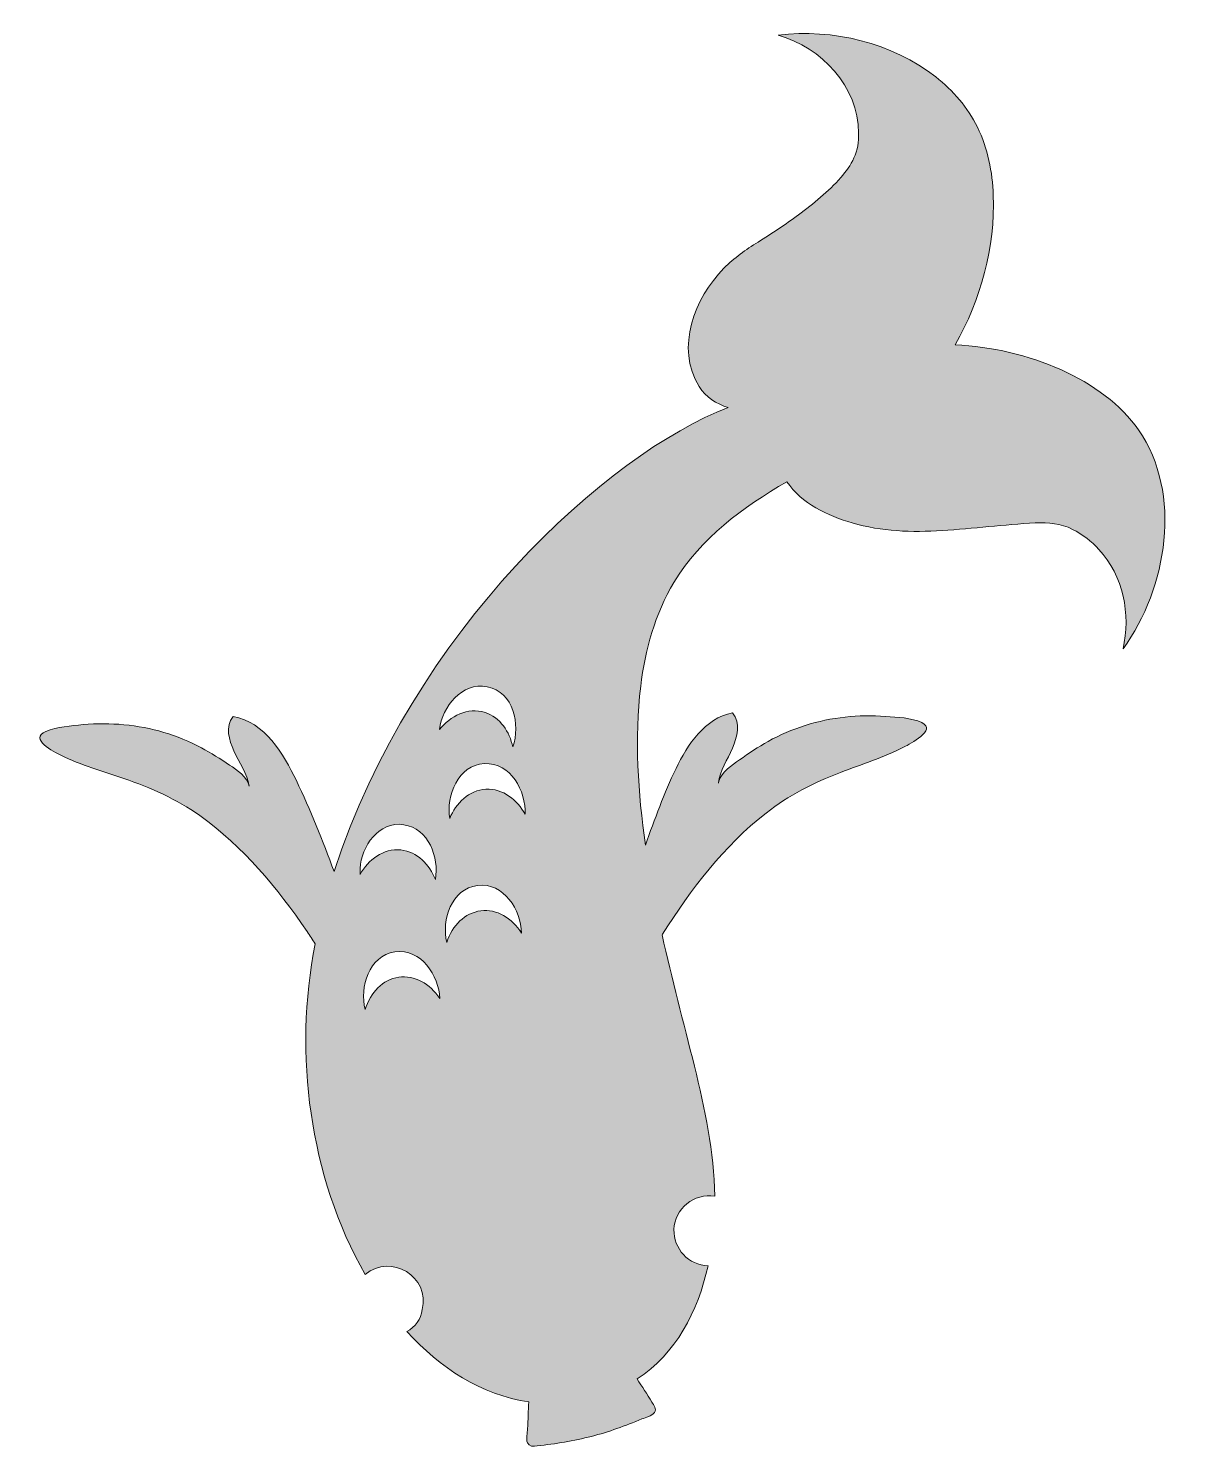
# Model space of a CAD drawing. Header units: inches. Extents: x -1 to 82, y 0 to 102.
import ezdxf

# ---------------------------------------------------------------- set-up
doc = ezdxf.new("R2010")
doc.units = ezdxf.units.IN
doc.header["$MEASUREMENT"] = 0
doc.layers.add('Layer 1', color=7, linetype='Continuous')

msp = doc.modelspace()

# ---------------------------------------------------------------- hatches: boundary and pattern name
at = {"layer": 'Layer 1', "true_color": 0x3294b2}
h = msp.add_hatch(color=135, dxfattribs=at)
h.dxf.hatch_style = 2
edge = h.paths.add_edge_path()
edge.add_spline(control_points=[(65.84, 79.22), (67.67, 82.44), (68.73, 86.25), (68.58, 89.97), (68.52, 91.65), (68.19, 93.34), (67.44, 94.86), (66.74, 96.28), (65.68, 97.5), (64.44, 98.48), (61.31, 100.94), (57.03, 101.97), (53.1, 101.48), (56.24, 100.59), (58.87, 97.81), (58.89, 94.44), (58.89, 93.82), (58.83, 93.21), (58.56, 92.65), (58.32, 92.14), (57.98, 91.68), (57.61, 91.25), (56.72, 90.23), (55.65, 89.36), (54.57, 88.56), (53.63, 87.87), (52.65, 87.22), (51.66, 86.6), (50.77, 86.05), (49.95, 85.47), (49.21, 84.72), (47.08, 82.54), (45.7, 79.04), (47.42, 76.21), (47.89, 75.43), (48.67, 74.97), (49.52, 74.7), (40.85, 71.41), (26.85, 58.72), (21.17, 41.34), (20.34, 43.54), (19.47, 45.76), (18.45, 47.88), (17.53, 49.77), (16.19, 52.11), (13.9, 52.48), (13.31, 51.75), (13.62, 50.78), (13.95, 50.02), (14.32, 49.19), (14.92, 48.37), (15.06, 47.46), (14.96, 48.14), (14.17, 48.64), (13.65, 48.99), (12.99, 49.43), (12.31, 49.86), (11.62, 50.23), (9.9, 51.16), (7.99, 51.71), (6.05, 51.89), (5.08, 51.98), (4.1, 51.99), (3.12, 51.9), (2.25, 51.82), (1.25, 51.74), (0.43, 51.4), (-0.83, 50.88), (1.02, 49.94), (1.52, 49.69), (2.96, 48.99), (4.52, 48.54), (6.04, 48.02), (8, 47.36), (9.82, 46.55), (11.51, 45.35), (14.63, 43.12), (17.08, 40.15), (19.24, 37.02), (19.43, 36.73), (19.62, 36.43), (19.8, 36.14), (19.02, 32.13), (18.92, 27.99), (19.51, 23.95), (20.1, 19.92), (21.35, 15.88), (23.41, 12.35), (25.24, 13.93), (28.09, 12.17), (27.51, 9.83), (27.42, 9.14), (26.99, 8.56), (26.4, 8.25), (28.78, 5.64), (31.77, 3.68), (35.17, 3.19), (35.14, 2.55), (35.11, 1.9), (35.08, 1.26), (35.07, 0.98), (34.95, 0.52), (35.07, 0.25), (35.18, -0.03), (35.53, -0.02), (35.78, 0.02), (37.09, 0.18), (38.4, 0.38), (39.68, 0.71), (40.92, 1.03), (42.12, 1.47), (43.31, 1.96), (43.6, 2.07), (44.01, 2.17), (44.2, 2.43), (44.4, 2.7), (44.17, 2.95), (44.02, 3.18), (43.67, 3.74), (43.32, 4.29), (42.96, 4.84), (45.74, 6.65), (47.33, 9.65), (48.06, 12.97), (46.68, 13.01), (45.56, 14.21), (45.61, 15.59), (45.67, 17.09), (47.06, 18.22), (48.54, 17.99), (48.5, 21.16), (47.84, 24.28), (47.08, 27.34), (46.3, 30.49), (45.46, 33.61), (44.76, 36.78), (44.76, 36.78), (44.79, 36.83), (44.79, 36.83), (46.84, 40.07), (49.19, 43.16), (52.24, 45.54), (53.87, 46.82), (55.65, 47.72), (57.59, 48.46), (59.12, 49.04), (60.69, 49.54), (62.16, 50.29), (62.57, 50.5), (64.55, 51.51), (63.44, 52.04), (62.68, 52.4), (61.67, 52.43), (60.84, 52.49), (59.87, 52.56), (58.89, 52.55), (57.92, 52.44), (55.98, 52.22), (54.08, 51.64), (52.38, 50.69), (51.67, 50.3), (51, 49.83), (50.33, 49.37), (49.79, 48.99), (49.04, 48.5), (48.84, 47.82), (48.83, 47.78), (48.82, 47.73), (48.81, 47.69), (48.92, 48.58), (49.47, 49.39), (49.81, 50.2), (50.14, 51), (50.45, 52.02), (49.82, 52.75), (47.82, 52.36), (46.59, 50.44), (45.76, 48.74), (44.9, 46.97), (44.22, 45.09), (43.56, 43.23), (43.02, 46.99), (42.77, 50.87), (43.22, 54.66), (43.54, 57.27), (44.25, 59.86), (45.61, 62.13), (47.53, 65.31), (50.57, 67.53), (53.73, 69.37), (54.78, 67.8), (56.68, 66.91), (58.44, 66.4), (60.54, 65.79), (62.73, 65.72), (64.9, 65.85), (67.14, 65.99), (69.36, 66.29), (71.6, 66.4), (72.56, 66.44), (73.41, 66.38), (74.28, 65.94), (75, 65.58), (75.64, 65.09), (76.18, 64.5), (77.93, 62.59), (78.48, 59.83), (77.91, 57.34), (81.1, 61.73), (82.2, 68.53), (79.03, 73.09), (76.49, 76.74), (71.05, 78.96), (65.84, 79.22)], knot_values=[0, 0, 0, 0, 1, 1, 1, 2, 2, 2, 3, 3, 3, 4, 4, 4, 5, 5, 5, 6, 6, 6, 7, 7, 7, 8, 8, 8, 9, 9, 9, 10, 10, 10, 11, 11, 11, 12, 12, 12, 13, 13, 13, 14, 14, 14, 15, 15, 15, 16, 16, 16, 17, 17, 17, 18, 18, 18, 19, 19, 19, 20, 20, 20, 21, 21, 21, 22, 22, 22, 23, 23, 23, 24, 24, 24, 25, 25, 25, 26, 26, 26, 27, 27, 27, 28, 28, 28, 29, 29, 29, 30, 30, 30, 31, 31, 31, 32, 32, 32, 33, 33, 33, 34, 34, 34, 35, 35, 35, 36, 36, 36, 37, 37, 37, 38, 38, 38, 39, 39, 39, 40, 40, 40, 41, 41, 41, 42, 42, 42, 43, 43, 43, 44, 44, 44, 45, 45, 45, 46, 46, 46, 47, 47, 47, 48, 48, 48, 49, 49, 49, 50, 50, 50, 51, 51, 51, 52, 52, 52, 53, 53, 53, 54, 54, 54, 55, 55, 55, 56, 56, 56, 57, 57, 57, 58, 58, 58, 59, 59, 59, 60, 60, 60, 61, 61, 61, 62, 62, 62, 63, 63, 63, 64, 64, 64, 65, 65, 65, 66, 66, 66, 67, 67, 67, 68, 68, 68, 69, 69, 69, 70, 70, 70, 71, 71, 71, 71], degree=3, periodic=1)
edge = h.paths.add_edge_path()
edge.add_spline(control_points=[(26.17, 44.7), (27.97, 44.44), (28.73, 42.35), (28.45, 40.76), (28.03, 41.82), (27.15, 42.76), (25.97, 42.89), (24.71, 43.02), (23.62, 42.17), (23.03, 41.12), (23.03, 41.27), (23.03, 41.41), (23.03, 41.55), (23.14, 43.15), (24.37, 44.97), (26.17, 44.7)], knot_values=[0, 0, 0, 0, 1, 1, 1, 2, 2, 2, 3, 3, 3, 4, 4, 4, 5, 5, 5, 5], degree=3, periodic=1)
edge = h.paths.add_edge_path()
edge.add_spline(control_points=[(23.4, 31.4), (22.98, 33.02), (23.66, 35.27), (25.54, 35.55), (27.43, 35.82), (28.7, 33.85), (28.77, 32.19), (28.05, 33.27), (26.95, 33.9), (25.81, 33.73), (24.67, 33.57), (23.78, 32.64), (23.4, 31.4)], knot_values=[0, 0, 0, 0, 1, 1, 1, 2, 2, 2, 3, 3, 3, 4, 4, 4, 4], degree=3, periodic=1)
edge = h.paths.add_edge_path()
edge.add_spline(control_points=[(32.18, 54.62), (34.1, 54.24), (34.57, 51.89), (34.02, 50.29), (33.79, 51.37), (33.12, 52.42), (32.02, 52.77), (30.78, 53.17), (29.52, 52.51), (28.74, 51.55), (28.95, 53.18), (30.35, 54.99), (32.18, 54.62)], knot_values=[0, 0, 0, 0, 1, 1, 1, 2, 2, 2, 3, 3, 3, 4, 4, 4, 4], degree=3, periodic=1)
edge = h.paths.add_edge_path()
edge.add_spline(control_points=[(29.27, 36.23), (28.89, 37.85), (29.59, 40.09), (31.49, 40.33), (33.38, 40.56), (34.62, 38.57), (34.65, 36.9), (33.95, 38), (32.86, 38.65), (31.72, 38.51), (30.57, 38.36), (29.67, 37.46), (29.27, 36.23)], knot_values=[0, 0, 0, 0, 1, 1, 1, 2, 2, 2, 3, 3, 3, 4, 4, 4, 4], degree=3, periodic=1)
edge = h.paths.add_edge_path()
edge.add_spline(control_points=[(32.08, 47.25), (30.86, 47.19), (29.93, 46.23), (29.48, 45.15), (29.21, 46.79), (30.07, 48.98), (31.98, 49.09), (33.89, 49.19), (34.97, 47.12), (34.9, 45.45), (34.34, 46.48), (33.31, 47.32), (32.08, 47.25)], knot_values=[0, 0, 0, 0, 1, 1, 1, 2, 2, 2, 3, 3, 3, 4, 4, 4, 4], degree=3, periodic=1)

# ---------------------------------------------------------------- linework, layer by layer
at = {"layer": 'Layer 1', "lineweight": 0}
for points, knots in [([(65.84, 79.22), (67.67, 82.44), (68.73, 86.25), (68.58, 89.97), (68.52, 91.65), (68.19, 93.34), (67.44, 94.86), (66.74, 96.28), (65.68, 97.5), (64.44, 98.48), (61.31, 100.94), (57.03, 101.97), (53.1, 101.48), (56.24, 100.59), (58.87, 97.81), (58.89, 94.44), (58.89, 93.82), (58.83, 93.21), (58.56, 92.65), (58.32, 92.14), (57.98, 91.68), (57.61, 91.25), (56.72, 90.23), (55.65, 89.36), (54.57, 88.56), (53.63, 87.87), (52.65, 87.22), (51.66, 86.6), (50.77, 86.05), (49.95, 85.47), (49.21, 84.72), (47.08, 82.54), (45.7, 79.04), (47.42, 76.21), (47.89, 75.43), (48.67, 74.97), (49.52, 74.7), (40.85, 71.41), (26.85, 58.72), (21.17, 41.34), (20.34, 43.54), (19.47, 45.76), (18.45, 47.88), (17.53, 49.77), (16.19, 52.11), (13.9, 52.48), (13.31, 51.75), (13.62, 50.78), (13.95, 50.02), (14.32, 49.19), (14.92, 48.37), (15.06, 47.46), (14.96, 48.14), (14.17, 48.64), (13.65, 48.99), (12.99, 49.43), (12.31, 49.86), (11.62, 50.23), (9.9, 51.16), (7.99, 51.71), (6.05, 51.89), (5.08, 51.98), (4.1, 51.99), (3.12, 51.9), (2.25, 51.82), (1.25, 51.74), (0.43, 51.4), (-0.83, 50.88), (1.02, 49.94), (1.52, 49.69), (2.96, 48.99), (4.52, 48.54), (6.04, 48.02), (8, 47.36), (9.82, 46.55), (11.51, 45.35), (14.63, 43.12), (17.08, 40.15), (19.24, 37.02), (19.43, 36.73), (19.62, 36.43), (19.8, 36.14), (19.02, 32.13), (18.92, 27.99), (19.51, 23.95), (20.1, 19.92), (21.35, 15.88), (23.41, 12.35), (25.24, 13.93), (28.09, 12.17), (27.51, 9.83), (27.42, 9.14), (26.99, 8.56), (26.4, 8.25), (28.78, 5.64), (31.77, 3.68), (35.17, 3.19), (35.14, 2.55), (35.11, 1.9), (35.08, 1.26), (35.07, 0.98), (34.95, 0.52), (35.07, 0.25), (35.18, -0.03), (35.53, -0.02), (35.78, 0.02), (37.09, 0.18), (38.4, 0.38), (39.68, 0.71), (40.92, 1.03), (42.12, 1.47), (43.31, 1.96), (43.6, 2.07), (44.01, 2.17), (44.2, 2.43), (44.4, 2.7), (44.17, 2.95), (44.02, 3.18), (43.67, 3.74), (43.32, 4.29), (42.96, 4.84), (45.74, 6.65), (47.33, 9.65), (48.06, 12.97), (46.68, 13.01), (45.56, 14.21), (45.61, 15.59), (45.67, 17.09), (47.06, 18.22), (48.54, 17.99), (48.5, 21.16), (47.84, 24.28), (47.08, 27.34), (46.3, 30.49), (45.46, 33.61), (44.76, 36.78), (44.76, 36.78), (44.79, 36.83), (44.79, 36.83), (46.84, 40.07), (49.19, 43.16), (52.24, 45.54), (53.87, 46.82), (55.65, 47.72), (57.59, 48.46), (59.12, 49.04), (60.69, 49.54), (62.16, 50.29), (62.57, 50.5), (64.55, 51.51), (63.44, 52.04), (62.68, 52.4), (61.67, 52.43), (60.84, 52.49), (59.87, 52.56), (58.89, 52.55), (57.92, 52.44), (55.98, 52.22), (54.08, 51.64), (52.38, 50.69), (51.67, 50.3), (51, 49.83), (50.33, 49.37), (49.79, 48.99), (49.04, 48.5), (48.84, 47.82), (48.83, 47.78), (48.82, 47.73), (48.81, 47.69), (48.92, 48.58), (49.47, 49.39), (49.81, 50.2), (50.14, 51), (50.45, 52.02), (49.82, 52.75), (47.82, 52.36), (46.59, 50.44), (45.76, 48.74), (44.9, 46.97), (44.22, 45.09), (43.56, 43.23), (43.02, 46.99), (42.77, 50.87), (43.22, 54.66), (43.54, 57.27), (44.25, 59.86), (45.61, 62.13), (47.53, 65.31), (50.57, 67.53), (53.73, 69.37), (54.78, 67.8), (56.68, 66.91), (58.44, 66.4), (60.54, 65.79), (62.73, 65.72), (64.9, 65.85), (67.14, 65.99), (69.36, 66.29), (71.6, 66.4), (72.56, 66.44), (73.41, 66.38), (74.28, 65.94), (75, 65.58), (75.64, 65.09), (76.18, 64.5), (77.93, 62.59), (78.48, 59.83), (77.91, 57.34), (81.1, 61.73), (82.2, 68.53), (79.03, 73.09), (76.49, 76.74), (71.05, 78.96), (65.84, 79.22)], [0, 0, 0, 0, 1, 1, 1, 2, 2, 2, 3, 3, 3, 4, 4, 4, 5, 5, 5, 6, 6, 6, 7, 7, 7, 8, 8, 8, 9, 9, 9, 10, 10, 10, 11, 11, 11, 12, 12, 12, 13, 13, 13, 14, 14, 14, 15, 15, 15, 16, 16, 16, 17, 17, 17, 18, 18, 18, 19, 19, 19, 20, 20, 20, 21, 21, 21, 22, 22, 22, 23, 23, 23, 24, 24, 24, 25, 25, 25, 26, 26, 26, 27, 27, 27, 28, 28, 28, 29, 29, 29, 30, 30, 30, 31, 31, 31, 32, 32, 32, 33, 33, 33, 34, 34, 34, 35, 35, 35, 36, 36, 36, 37, 37, 37, 38, 38, 38, 39, 39, 39, 40, 40, 40, 41, 41, 41, 42, 42, 42, 43, 43, 43, 44, 44, 44, 45, 45, 45, 46, 46, 46, 47, 47, 47, 48, 48, 48, 49, 49, 49, 50, 50, 50, 51, 51, 51, 52, 52, 52, 53, 53, 53, 54, 54, 54, 55, 55, 55, 56, 56, 56, 57, 57, 57, 58, 58, 58, 59, 59, 59, 60, 60, 60, 61, 61, 61, 62, 62, 62, 63, 63, 63, 64, 64, 64, 65, 65, 65, 66, 66, 66, 67, 67, 67, 68, 68, 68, 69, 69, 69, 70, 70, 70, 71, 71, 71, 71]), ([(32.18, 54.62), (34.1, 54.24), (34.57, 51.89), (34.02, 50.29), (33.79, 51.37), (33.12, 52.42), (32.02, 52.77), (30.78, 53.17), (29.52, 52.51), (28.74, 51.55), (28.95, 53.18), (30.35, 54.99), (32.18, 54.62)], [0, 0, 0, 0, 1, 1, 1, 2, 2, 2, 3, 3, 3, 4, 4, 4, 4]), ([(32.08, 47.25), (30.86, 47.19), (29.93, 46.23), (29.48, 45.15), (29.21, 46.79), (30.07, 48.98), (31.98, 49.09), (33.89, 49.19), (34.97, 47.12), (34.9, 45.45), (34.34, 46.48), (33.31, 47.32), (32.08, 47.25)], [0, 0, 0, 0, 1, 1, 1, 2, 2, 2, 3, 3, 3, 4, 4, 4, 4]), ([(26.17, 44.7), (27.97, 44.44), (28.73, 42.35), (28.45, 40.76), (28.03, 41.82), (27.15, 42.76), (25.97, 42.89), (24.71, 43.02), (23.62, 42.17), (23.03, 41.12), (23.03, 41.27), (23.03, 41.41), (23.03, 41.55), (23.14, 43.15), (24.37, 44.97), (26.17, 44.7)], [0, 0, 0, 0, 1, 1, 1, 2, 2, 2, 3, 3, 3, 4, 4, 4, 5, 5, 5, 5]), ([(29.27, 36.23), (28.89, 37.85), (29.59, 40.09), (31.49, 40.33), (33.38, 40.56), (34.62, 38.57), (34.65, 36.9), (33.95, 38), (32.86, 38.65), (31.72, 38.51), (30.57, 38.36), (29.67, 37.46), (29.27, 36.23)], [0, 0, 0, 0, 1, 1, 1, 2, 2, 2, 3, 3, 3, 4, 4, 4, 4]), ([(23.4, 31.4), (22.98, 33.02), (23.66, 35.27), (25.54, 35.55), (27.43, 35.82), (28.7, 33.85), (28.77, 32.19), (28.05, 33.27), (26.95, 33.9), (25.81, 33.73), (24.67, 33.57), (23.78, 32.64), (23.4, 31.4)], [0, 0, 0, 0, 1, 1, 1, 2, 2, 2, 3, 3, 3, 4, 4, 4, 4])]:
    msp.add_open_spline(points, degree=3, knots=knots, dxfattribs=at)

doc.saveas('drawing.dxf')
